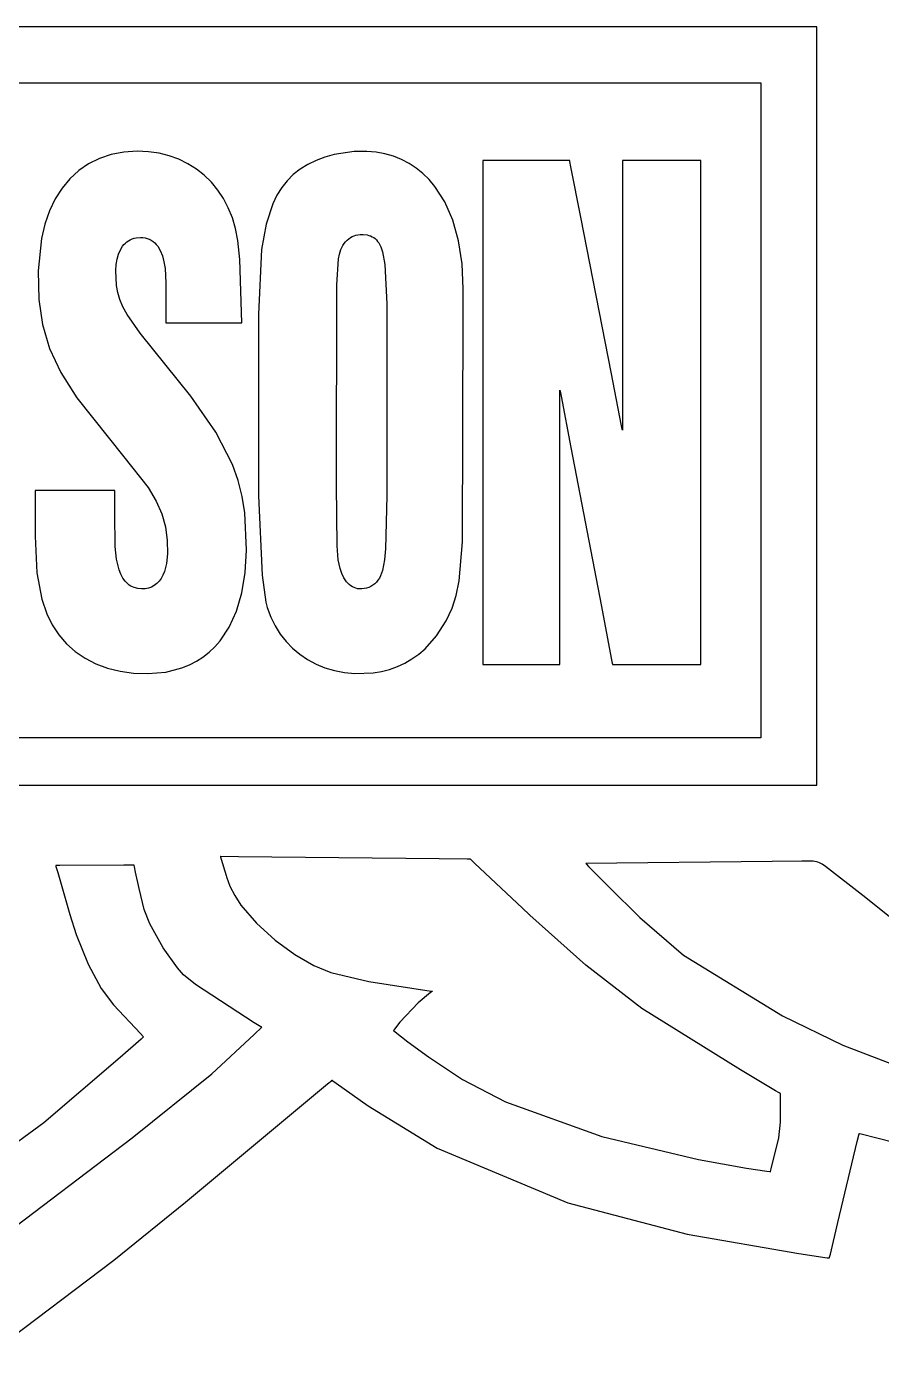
# Model space of a CAD drawing. Extents: x -12.8 to 12.7, y -1.7 to 5.4.
# Drawn here: x 2.197 to 4.523, y -0.709 to 2.928 of the extents above; entities that cross this region are included whole.
import ezdxf

# ---------------------------------------------------------------- set-up
doc = ezdxf.new("R2010")
doc.units = 0

msp = doc.modelspace()

# ---------------------------------------------------------------- linework, layer by layer
at = {"layer": 'Layer 1', "color": 7, "linetype": 'CONTINUOUS'}
for p, q in [((3.066698, 2.927567), (-4.171403, 2.927567)), ((4.200217, 2.927567), (3.066698, 2.927567)), ((4.314578, 2.927567), (4.200217, 2.927567)), ((4.341425, 2.927567), (4.314578, 2.927567)), ((4.346869, 2.927567), (4.341425, 2.927567)), ((4.34738, 2.927567), (4.346869, 2.927567)), ((4.347507, 2.927567), (4.34738, 2.927567)), ((4.347538, 2.927567), (4.347507, 2.927567)), ((4.347545, 2.927567), (4.347538, 2.927567)), ((4.347547, 2.927567), (4.347545, 2.927567)), ((4.347547, 2.927566), (4.347547, 2.927567)), ((4.347547, 2.927567), (4.347547, 2.927567)), ((4.347547, 2.927567), (4.347547, 2.927567)), ((4.347547, 2.927567), (4.347547, 2.927567)), ((4.347547, 2.92755), (4.347547, 2.927566)), ((4.347547, 2.924582), (4.347547, 2.92755)), ((4.347547, 2.865191), (4.347547, 2.924582)), ((4.347547, 1.16451), (4.347547, 2.865191)), ((-3.05286, 2.775193), (3.938948, 2.775193)), ((3.938948, 2.775193), (4.183114, 2.775193)), ((4.183114, 2.775193), (4.195317, 2.775193)), ((4.195317, 2.775193), (4.195383, 2.775193)), ((4.195383, 2.775193), (4.195386, 2.775193)), ((4.195386, 2.775193), (4.195386, 2.775193)), ((4.195386, 2.775193), (4.195386, 2.775193)), ((4.195386, 2.775193), (4.195386, 2.775193)), ((4.195386, 2.775193), (4.195386, 2.775192)), ((4.195386, 2.775192), (4.195386, 2.775191)), ((4.195386, 2.775191), (4.195386, 2.775185)), ((4.195386, 2.775185), (4.195386, 2.775159)), ((4.195386, 2.775159), (4.195386, 2.775055)), ((4.195386, 2.775055), (4.195386, 2.77395)), ((4.195386, 2.77395), (4.195386, 2.768502)), ((4.195386, 2.768502), (4.195386, 2.745292)), ((4.195386, 2.745292), (4.195386, 2.515243)), ((2.46111, 2.586314), (2.426792, 2.579798)), ((2.497785, 2.588659), (2.46111, 2.586314)), ((2.528289, 2.587367), (2.497785, 2.588659)), ((2.557221, 2.583242), (2.528289, 2.587367)), ((2.584851, 2.57638), (2.557221, 2.583242)), ((3.088232, 2.588042), (3.034177, 2.58023)), ((3.122832, 2.588352), (3.088232, 2.588042)), ((3.148132, 2.586074), (3.122832, 2.588352)), ((3.172327, 2.581628), (3.148132, 2.586074)), ((2.365552, 2.554678), (2.338792, 2.536286)), ((2.394913, 2.569217), (2.365552, 2.554678)), ((2.426792, 2.579798), (2.394913, 2.569217)), ((2.61107, 2.566879), (2.584851, 2.57638)), ((2.635768, 2.554833), (2.61107, 2.566879)), ((2.658834, 2.540339), (2.635768, 2.554833)), ((2.962243, 2.552872), (2.941436, 2.539901)), ((2.984757, 2.56397), (2.962243, 2.552872)), ((3.008796, 2.573116), (2.984757, 2.56397)), ((3.034177, 2.58023), (3.008796, 2.573116)), ((3.195389, 2.575055), (3.172327, 2.581628)), ((3.217285, 2.566397), (3.195389, 2.575055)), ((3.237988, 2.555694), (3.217285, 2.566397)), ((3.257465, 2.542989), (3.237988, 2.555694)), ((3.438915, 2.563992), (3.438913, 2.563992)), ((3.438913, 2.563992), (3.438913, 2.563992)), ((3.438913, 2.563992), (3.438913, 2.563992)), ((3.438913, 2.563992), (3.438913, 2.563992)), ((3.438913, 2.563992), (3.438913, 2.56399)), ((3.438913, 2.56399), (3.438913, 2.563983)), ((3.438913, 2.563983), (3.438913, 2.563953)), ((3.438913, 2.563953), (3.438913, 2.563829)), ((3.438913, 2.563829), (3.438913, 2.563334)), ((3.438913, 2.563334), (3.438913, 2.55811)), ((3.438913, 2.55811), (3.438913, 2.532996)), ((3.439061, 2.563992), (3.438915, 2.563992)), ((3.440023, 2.563992), (3.439061, 2.563992)), ((3.444461, 2.563992), (3.440023, 2.563992)), ((3.488783, 2.563992), (3.444461, 2.563992)), ((3.625807, 2.563992), (3.488783, 2.563992)), ((3.669808, 2.563992), (3.625807, 2.563992)), ((3.674133, 2.563992), (3.669808, 2.563992)), ((3.675032, 2.563992), (3.674133, 2.563992)), ((3.675118, 2.563992), (3.675032, 2.563992)), ((3.675139, 2.563992), (3.675118, 2.563992)), ((3.675144, 2.563992), (3.675139, 2.563992)), ((3.675145, 2.563992), (3.675144, 2.563992)), ((3.675146, 2.563992), (3.675145, 2.563992)), ((3.675147, 2.563986), (3.675146, 2.563992)), ((3.675146, 2.563992), (3.675146, 2.563992)), ((3.675146, 2.563992), (3.675146, 2.563992)), ((3.675146, 2.563992), (3.675146, 2.563992)), ((3.675235, 2.563534), (3.675147, 2.563986)), ((3.675819, 2.560545), (3.675235, 2.563534)), ((3.678516, 2.54675), (3.675819, 2.560545)), ((3.705442, 2.409004), (3.678516, 2.54675)), ((3.818659, 2.563992), (3.818657, 2.563992)), ((3.818657, 2.563992), (3.818657, 2.563992)), ((3.818657, 2.563992), (3.818657, 2.563992)), ((3.818657, 2.563992), (3.818657, 2.563992)), ((3.818657, 2.563992), (3.818657, 2.563991)), ((3.818657, 2.563991), (3.818657, 2.563987)), ((3.818657, 2.563987), (3.818657, 2.563971)), ((3.818657, 2.563971), (3.818657, 2.563905)), ((3.818657, 2.563905), (3.818657, 2.56364)), ((3.818657, 2.56364), (3.818657, 2.560844)), ((3.818657, 2.560844), (3.818657, 2.547402)), ((3.818657, 2.547402), (3.818657, 2.410654)), ((3.818791, 2.563992), (3.818659, 2.563992)), ((3.819661, 2.563992), (3.818791, 2.563992)), ((3.823679, 2.563992), (3.819661, 2.563992)), ((3.863791, 2.563992), (3.823679, 2.563992)), ((3.987803, 2.563992), (3.863791, 2.563992)), ((4.027625, 2.563992), (3.987803, 2.563992)), ((4.03154, 2.563992), (4.027625, 2.563992)), ((4.032354, 2.563992), (4.03154, 2.563992)), ((4.032431, 2.563992), (4.032354, 2.563992)), ((4.032451, 2.563992), (4.032431, 2.563992)), ((4.032455, 2.563992), (4.032451, 2.563992)), ((4.032456, 2.563992), (4.032455, 2.563992)), ((4.032457, 2.563992), (4.032456, 2.563992)), ((4.032457, 2.563992), (4.032457, 2.563992)), ((4.032457, 2.563992), (4.032457, 2.563992)), ((4.032457, 1.47879), (4.032457, 2.563992)), ((2.314711, 2.514148), (2.293392, 2.488368)), ((2.338792, 2.536286), (2.314711, 2.514148)), ((2.680159, 2.523492), (2.658834, 2.540339)), ((2.699632, 2.504389), (2.680159, 2.523492)), ((2.922521, 2.525136), (2.905679, 2.508657)), ((2.941436, 2.539901), (2.922521, 2.525136)), ((3.275688, 2.528322), (3.257465, 2.542989)), ((3.292626, 2.511734), (3.275688, 2.528322)), ((3.308249, 2.493269), (3.292626, 2.511734)), ((3.438913, 2.532996), (3.438913, 2.277505)), ((4.195386, 2.515243), (4.195386, 1.04626)), ((2.293392, 2.488368), (2.274915, 2.459054)), ((2.717144, 2.483125), (2.699632, 2.504389)), ((2.732585, 2.459795), (2.717144, 2.483125)), ((2.891093, 2.490543), (2.878115, 2.46935)), ((2.905679, 2.508657), (2.891093, 2.490543)), ((3.33543, 2.450867), (3.308249, 2.493269)), ((2.274915, 2.459054), (2.25936, 2.426311)), ((2.745843, 2.434497), (2.732585, 2.459795)), ((2.86676, 2.445753), (2.848728, 2.390242)), ((2.878115, 2.46935), (2.86676, 2.445753)), ((3.356989, 2.401447), (3.33543, 2.450867)), ((2.25936, 2.426311), (2.246809, 2.390245)), ((2.75681, 2.407325), (2.745843, 2.434497)), ((2.765376, 2.378375), (2.75681, 2.407325)), ((3.372687, 2.34534), (3.356989, 2.401447)), ((3.788684, 1.983153), (3.705442, 2.409004)), ((3.818657, 2.410654), (3.818657, 1.984803)), ((2.246809, 2.390245), (2.237342, 2.350961)), ((2.771617, 2.345942), (2.765376, 2.378375)), ((2.848728, 2.390242), (2.83655, 2.321612)), ((2.237342, 2.350961), (2.227982, 2.263167)), ((2.451978, 2.320318), (2.458161, 2.330408)), ((2.458161, 2.330408), (2.461714, 2.334819)), ((2.461714, 2.334819), (2.465571, 2.338798)), ((2.465571, 2.338798), (2.469729, 2.342338)), ((2.469729, 2.342338), (2.474184, 2.345431)), ((2.474184, 2.345431), (2.478934, 2.348072)), ((2.478934, 2.348072), (2.483976, 2.350251)), ((2.483976, 2.350251), (2.489306, 2.351964)), ((2.489306, 2.351964), (2.494921, 2.353201)), ((2.494921, 2.353201), (2.506995, 2.354224)), ((2.506995, 2.354224), (2.513395, 2.353943)), ((2.513395, 2.353943), (2.519504, 2.353053)), ((2.519504, 2.353053), (2.525313, 2.351559)), ((2.525313, 2.351559), (2.530818, 2.349464)), ((2.530818, 2.349464), (2.536017, 2.346773)), ((2.536017, 2.346773), (2.540909, 2.34349)), ((2.540909, 2.34349), (2.545491, 2.339619)), ((2.545491, 2.339619), (2.549762, 2.335165)), ((2.549762, 2.335165), (2.553719, 2.330132)), ((2.553719, 2.330132), (2.560683, 2.318345)), ((2.777159, 2.29428), (2.771617, 2.345942)), ((3.052437, 2.321445), (3.057986, 2.332673)), ((3.057986, 2.332673), (3.061351, 2.337723)), ((3.061351, 2.337723), (3.065072, 2.342367)), ((3.065072, 2.342367), (3.069122, 2.346585)), ((3.069122, 2.346585), (3.073473, 2.350355)), ((3.073473, 2.350355), (3.078096, 2.353655)), ((3.078096, 2.353655), (3.082964, 2.356464)), ((3.082964, 2.356464), (3.088048, 2.358761)), ((3.088048, 2.358761), (3.093321, 2.360524)), ((3.093321, 2.360524), (3.098755, 2.361732)), ((3.098755, 2.361732), (3.104321, 2.362363)), ((3.104321, 2.362363), (3.112661, 2.362333)), ((3.112661, 2.362333), (3.123461, 2.361087)), ((3.123461, 2.361087), (3.128408, 2.359913)), ((3.128408, 2.359913), (3.133065, 2.358341)), ((3.133065, 2.358341), (3.137437, 2.356346)), ((3.137437, 2.356346), (3.141534, 2.353904)), ((3.141534, 2.353904), (3.145364, 2.35099)), ((3.145364, 2.35099), (3.148933, 2.347581)), ((3.148933, 2.347581), (3.15225, 2.343652)), ((3.15225, 2.343652), (3.155322, 2.33918)), ((3.155322, 2.33918), (3.160765, 2.328509)), ((3.160765, 2.328509), (3.165323, 2.315373)), ((3.382283, 2.282878), (3.372687, 2.34534)), ((2.441043, 2.280414), (2.443395, 2.295264)), ((2.443395, 2.295264), (2.447048, 2.308584)), ((2.447048, 2.308584), (2.451978, 2.320318)), ((2.560683, 2.318345), (2.566369, 2.304294)), ((2.566369, 2.304294), (2.570759, 2.288011)), ((2.782339, 2.121843), (2.777159, 2.29428)), ((2.83655, 2.321612), (2.827886, 2.145881)), ((3.04126, 2.225319), (3.046036, 2.295652)), ((3.046036, 2.295652), (3.048636, 2.30863)), ((3.048636, 2.30863), (3.052437, 2.321445)), ((3.165323, 2.315373), (3.172037, 2.280938)), ((2.227982, 2.263167), (2.229907, 2.185534)), ((2.440019, 2.264091), (2.441043, 2.280414)), ((2.441816, 2.223205), (2.440019, 2.264091)), ((2.570759, 2.288011), (2.573837, 2.26953)), ((2.573837, 2.26953), (2.57602, 2.230716)), ((3.172037, 2.280938), (3.177599, 2.17401)), ((3.385535, 2.214392), (3.382283, 2.282878)), ((3.438913, 2.277505), (3.438913, 1.481873)), ((2.445152, 2.204127), (2.441816, 2.223205)), ((2.57602, 2.230716), (2.57602, 2.23023)), ((2.57602, 2.23023), (2.57602, 2.224944)), ((2.57602, 2.224944), (2.576031, 2.123857)), ((3.040181, 1.68042), (3.04126, 2.225319)), ((2.229907, 2.185534), (2.239929, 2.117609)), ((2.450757, 2.185275), (2.445152, 2.204127)), ((2.459119, 2.165752), (2.450757, 2.185275)), ((3.385535, 2.214386), (3.385535, 2.214392)), ((3.385535, 2.214385), (3.385535, 2.214386)), ((3.385535, 2.214386), (3.385535, 2.214386)), ((3.385535, 2.214383), (3.385535, 2.214385)), ((3.385535, 2.214279), (3.385535, 2.214383)), ((3.385535, 2.213647), (3.385535, 2.214279)), ((3.385535, 2.193564), (3.385535, 2.213647)), ((3.385535, 2.148579), (3.385535, 2.193564)), ((2.470724, 2.144661), (2.459119, 2.165752)), ((2.827886, 2.145881), (2.827886, 2.143413)), ((3.177599, 2.17401), (3.177736, 1.650902)), ((3.383621, 1.52629), (3.385535, 2.148579)), ((2.239929, 2.117609), (2.259453, 2.052406)), ((2.505613, 2.094182), (2.470724, 2.144661)), ((2.576031, 2.123857), (2.576031, 2.121899)), ((2.576031, 2.121899), (2.576031, 2.12185)), ((2.576031, 2.12185), (2.576031, 2.121843)), ((2.576031, 2.121843), (2.576031, 2.121843)), ((2.576031, 2.121843), (2.576031, 2.121843)), ((2.576031, 2.121843), (2.576032, 2.121843)), ((2.576032, 2.121843), (2.576032, 2.121843)), ((2.576032, 2.121843), (2.576032, 2.121843)), ((2.576032, 2.121843), (2.576033, 2.121843)), ((2.576033, 2.121843), (2.576037, 2.121843)), ((2.576037, 2.121843), (2.576054, 2.121843)), ((2.576054, 2.121843), (2.576234, 2.121843)), ((2.576234, 2.121843), (2.577119, 2.121843)), ((2.577119, 2.121843), (2.580862, 2.121843)), ((2.580862, 2.121843), (2.616934, 2.121843)), ((2.616934, 2.121843), (2.782339, 2.121843)), ((2.827886, 2.143413), (2.827886, 2.116857)), ((2.827886, 2.116857), (2.827886, 1.650902)), ((2.643916, 1.921995), (2.505613, 2.094182)), ((2.259453, 2.052406), (2.290035, 1.986737)), ((2.290035, 1.986737), (2.333228, 1.917415)), ((3.815415, 1.846405), (3.788684, 1.983153)), ((3.818657, 1.984803), (3.818657, 1.847057)), ((3.648228, 1.938805), (3.648228, 1.938811)), ((3.648228, 1.938811), (3.648228, 1.938811)), ((3.648228, 1.938811), (3.648228, 1.938811)), ((3.648228, 1.938811), (3.648228, 1.938811)), ((3.648228, 1.938811), (3.648229, 1.93881)), ((3.648228, 1.938345), (3.648228, 1.938805)), ((3.648228, 1.935306), (3.648228, 1.938345)), ((3.648228, 1.921279), (3.648228, 1.935306)), ((3.648229, 1.93881), (3.648229, 1.938806)), ((3.648229, 1.938806), (3.648232, 1.93879)), ((3.648232, 1.93879), (3.648245, 1.938723)), ((3.648245, 1.938723), (3.648297, 1.938453)), ((3.648297, 1.938453), (3.648844, 1.93561)), ((3.648844, 1.93561), (3.651471, 1.921942)), ((2.333228, 1.917415), (2.461605, 1.757396)), ((2.712164, 1.824042), (2.643916, 1.921995)), ((3.648228, 1.78122), (3.648228, 1.921279)), ((3.651471, 1.921942), (3.678203, 1.782897)), ((2.757612, 1.736066), (2.712164, 1.824042)), ((3.818042, 1.832963), (3.815415, 1.846405)), ((3.818589, 1.830167), (3.818042, 1.832963)), ((3.81864, 1.829902), (3.818589, 1.830167)), ((3.818653, 1.829836), (3.81864, 1.829902)), ((3.818657, 1.82982), (3.818653, 1.829836)), ((3.818657, 1.847057), (3.818657, 1.833262)), ((3.818657, 1.833262), (3.818657, 1.830274)), ((3.818657, 1.830274), (3.818657, 1.829821)), ((3.818657, 1.829821), (3.818657, 1.829815)), ((3.818657, 1.829816), (3.818657, 1.82982)), ((3.818657, 1.829815), (3.818657, 1.829816)), ((3.818657, 1.829815), (3.818657, 1.829815)), ((3.818657, 1.829815), (3.818657, 1.829815)), ((3.818657, 1.829815), (3.818657, 1.829815)), ((3.678203, 1.782897), (3.76145, 1.349894)), ((2.461605, 1.757396), (2.527913, 1.673509)), ((3.648228, 1.348217), (3.648228, 1.78122)), ((2.772942, 1.693235), (2.757612, 1.736066)), ((2.527913, 1.673509), (2.549766, 1.637084)), ((2.783959, 1.649798), (2.772942, 1.693235)), ((3.042016, 1.514879), (3.040181, 1.68042)), ((2.22021, 1.665299), (2.220209, 1.665299)), ((2.220209, 1.665299), (2.220209, 1.665299)), ((2.220209, 1.665299), (2.220209, 1.665299)), ((2.220209, 1.665299), (2.220209, 1.665299)), ((2.220209, 1.665299), (2.220209, 1.665299)), ((2.220209, 1.665299), (2.220209, 1.665299)), ((2.220209, 1.665299), (2.220209, 1.665299)), ((2.220209, 1.665299), (2.220209, 1.665296)), ((2.220209, 1.665296), (2.220209, 1.665288)), ((2.220209, 1.665288), (2.220209, 1.665198)), ((2.220209, 1.665198), (2.220209, 1.664758)), ((2.220209, 1.664758), (2.220209, 1.662893)), ((2.220209, 1.662893), (2.220209, 1.644916)), ((2.220209, 1.644916), (2.220284, 1.541563)), ((2.220214, 1.665299), (2.22021, 1.665299)), ((2.220261, 1.665299), (2.220214, 1.665299)), ((2.220914, 1.665299), (2.220261, 1.665299)), ((2.230334, 1.665299), (2.220914, 1.665299)), ((2.274059, 1.665299), (2.230334, 1.665299)), ((2.394004, 1.665299), (2.274059, 1.665299)), ((2.431907, 1.665299), (2.394004, 1.665299)), ((2.435841, 1.665299), (2.431907, 1.665299)), ((2.436771, 1.665299), (2.435841, 1.665299)), ((2.436961, 1.665299), (2.436771, 1.665299)), ((2.436978, 1.665299), (2.436961, 1.665299)), ((2.436983, 1.665299), (2.436978, 1.665299)), ((2.436984, 1.665299), (2.436983, 1.665299)), ((2.436984, 1.665296), (2.436984, 1.665299)), ((2.436984, 1.665299), (2.436984, 1.665299)), ((2.436984, 1.665299), (2.436984, 1.665299)), ((2.436984, 1.665299), (2.436984, 1.665299)), ((2.436984, 1.665299), (2.436984, 1.665299)), ((2.436984, 1.665128), (2.436984, 1.665296)), ((2.436984, 1.664058), (2.436984, 1.665128)), ((2.436984, 1.651395), (2.436984, 1.664058)), ((2.436984, 1.60184), (2.436984, 1.651395)), ((2.549766, 1.637084), (2.565143, 1.602134)), ((2.791125, 1.60472), (2.783959, 1.649798)), ((2.827886, 1.650902), (2.837961, 1.434949)), ((3.177736, 1.650902), (3.173926, 1.506677)), ((2.437672, 1.513489), (2.436984, 1.60184)), ((2.565143, 1.602134), (2.574836, 1.567003)), ((2.795703, 1.503496), (2.791125, 1.60472)), ((2.574836, 1.567003), (2.579637, 1.530037)), ((2.220284, 1.541563), (2.224724, 1.441995)), ((2.579637, 1.530037), (2.580346, 1.493758)), ((2.441375, 1.478604), (2.437672, 1.513489)), ((2.580346, 1.493758), (2.577661, 1.467427)), ((2.791919, 1.442461), (2.795703, 1.503496)), ((3.044654, 1.477067), (3.042016, 1.514879)), ((3.173926, 1.506677), (3.171156, 1.476885)), ((3.374363, 1.419555), (3.383621, 1.52629)), ((2.448339, 1.449971), (2.441375, 1.478604)), ((2.577661, 1.467427), (2.571808, 1.444949)), ((3.050034, 1.453542), (3.044654, 1.477067)), ((3.171156, 1.476885), (3.165692, 1.447744)), ((3.438913, 1.481873), (3.438913, 1.224517)), ((4.032457, 1.223299), (4.032457, 1.47879)), ((2.224724, 1.441995), (2.238287, 1.370049)), ((2.453062, 1.438), (2.448339, 1.449971)), ((2.458621, 1.427592), (2.453062, 1.438)), ((2.465025, 1.418747), (2.458621, 1.427592)), ((2.47228, 1.411466), (2.465025, 1.418747)), ((2.55741, 1.418985), (2.551186, 1.412519)), ((2.562934, 1.426566), (2.55741, 1.418985)), ((2.56774, 1.43523), (2.562934, 1.426566)), ((2.571808, 1.444949), (2.56774, 1.43523)), ((2.782678, 1.387102), (2.791919, 1.442461)), ((2.837961, 1.434949), (2.848089, 1.36218)), ((3.054694, 1.439808), (3.050034, 1.453542)), ((3.060482, 1.427694), (3.054694, 1.439808)), ((3.067244, 1.417596), (3.060482, 1.427694)), ((3.15319, 1.421899), (3.148957, 1.416762)), ((3.156999, 1.427588), (3.15319, 1.421899)), ((3.160364, 1.433806), (3.156999, 1.427588)), ((3.165692, 1.447744), (3.160364, 1.433806)), ((3.366086, 1.379904), (3.374363, 1.419555)), ((2.476229, 1.408411), (2.47228, 1.411466)), ((2.480394, 1.405747), (2.476229, 1.408411)), ((2.484775, 1.403475), (2.480394, 1.405747)), ((2.489373, 1.401592), (2.484775, 1.403475)), ((2.499227, 1.399001), (2.489373, 1.401592)), ((2.50996, 1.397972), (2.499227, 1.399001)), ((2.519655, 1.398408), (2.50996, 1.397972)), ((2.528496, 1.400112), (2.519655, 1.398408)), ((2.536711, 1.403053), (2.528496, 1.400112)), ((2.54428, 1.407199), (2.536711, 1.403053)), ((2.551186, 1.412519), (2.54428, 1.407199)), ((2.768104, 1.337578), (2.782678, 1.387102)), ((3.070974, 1.413313), (3.067244, 1.417596)), ((3.074929, 1.409546), (3.070974, 1.413313)), ((3.079102, 1.406301), (3.074929, 1.409546)), ((3.083487, 1.403581), (3.079102, 1.406301)), ((3.088077, 1.40139), (3.083487, 1.403581)), ((3.092866, 1.399733), (3.088077, 1.40139)), ((3.097849, 1.398614), (3.092866, 1.399733)), ((3.103018, 1.398037), (3.097849, 1.398614)), ((3.109025, 1.398025), (3.103018, 1.398037)), ((3.115702, 1.398706), (3.109025, 1.398025)), ((3.122086, 1.400088), (3.115702, 1.398706)), ((3.128158, 1.402149), (3.122086, 1.400088)), ((3.1339, 1.404869), (3.128158, 1.402149)), ((3.139293, 1.408225), (3.1339, 1.404869)), ((3.144318, 1.412196), (3.139293, 1.408225)), ((3.148957, 1.416762), (3.144318, 1.412196)), ((2.238287, 1.370049), (2.251805, 1.330381)), ((2.848089, 1.36218), (2.851969, 1.347344)), ((2.851969, 1.347344), (2.861612, 1.321533)), ((3.35492, 1.345506), (3.366086, 1.379904)), ((3.648228, 1.209172), (3.648228, 1.348217)), ((3.76145, 1.349894), (3.788377, 1.209835)), ((2.251805, 1.330381), (2.266506, 1.300367)), ((2.748322, 1.294049), (2.768104, 1.337578)), ((2.861612, 1.321533), (2.873436, 1.297463)), ((3.312825, 1.26987), (3.339079, 1.310866)), ((3.339079, 1.310866), (3.35492, 1.345506)), ((2.266506, 1.300367), (2.28441, 1.273164)), ((2.28441, 1.273164), (2.305375, 1.248863)), ((2.723456, 1.256673), (2.748322, 1.294049)), ((2.873436, 1.297463), (2.887342, 1.275205)), ((2.887342, 1.275205), (2.903232, 1.25483)), ((2.305375, 1.248863), (2.329261, 1.227554)), ((2.693629, 1.225609), (2.709155, 1.240342)), ((2.709155, 1.240342), (2.723456, 1.256673)), ((2.903232, 1.25483), (2.921008, 1.236408)), ((3.281534, 1.235294), (3.312825, 1.26987)), ((2.329261, 1.227554), (2.355928, 1.209329)), ((2.355928, 1.209329), (2.385235, 1.194279)), ((2.639857, 1.191197), (2.658965, 1.201016)), ((2.658965, 1.201016), (2.676894, 1.212494)), ((2.676894, 1.212494), (2.693629, 1.225609)), ((2.921008, 1.236408), (2.940571, 1.22001)), ((2.940571, 1.22001), (2.961824, 1.205707)), ((2.961824, 1.205707), (2.984669, 1.193569)), ((3.226349, 1.196189), (3.245752, 1.207468)), ((3.245752, 1.207468), (3.26417, 1.220517)), ((3.26417, 1.220517), (3.281534, 1.235294)), ((3.438913, 1.224517), (3.438913, 1.198743)), ((3.648228, 1.195504), (3.648228, 1.209172)), ((3.788377, 1.209835), (3.791074, 1.195808)), ((4.032457, 1.198185), (4.032457, 1.223299)), ((2.385235, 1.194279), (2.417043, 1.182494)), ((2.417043, 1.182494), (2.451211, 1.174065)), ((2.451211, 1.174065), (2.487598, 1.169083)), ((2.487598, 1.169083), (2.52719, 1.167656)), ((2.52719, 1.167656), (2.575621, 1.171881)), ((2.575621, 1.171881), (2.619587, 1.183054)), ((2.619587, 1.183054), (2.639857, 1.191197)), ((2.984669, 1.193569), (3.009006, 1.183666)), ((3.009006, 1.183666), (3.034737, 1.17607)), ((3.034737, 1.17607), (3.061765, 1.170852)), ((3.061765, 1.170852), (3.089991, 1.16808)), ((3.089991, 1.16808), (3.140251, 1.169596)), ((3.140251, 1.169596), (3.162911, 1.173384)), ((3.162911, 1.173384), (3.18486, 1.179106)), ((3.18486, 1.179106), (3.206029, 1.186721)), ((3.206029, 1.186721), (3.226349, 1.196189)), ((3.438913, 1.198743), (3.438913, 1.19316)), ((3.438913, 1.19316), (3.438913, 1.192315)), ((3.438913, 1.192315), (3.438913, 1.192303)), ((3.438913, 1.192303), (3.438913, 1.192303)), ((3.438913, 1.192303), (3.438913, 1.192303)), ((3.438913, 1.192303), (3.438913, 1.192303)), ((3.438913, 1.192303), (3.438914, 1.192303)), ((3.438914, 1.192303), (3.438915, 1.192303)), ((3.438915, 1.192303), (3.438919, 1.192303)), ((3.438919, 1.192303), (3.438938, 1.192303)), ((3.438938, 1.192303), (3.439014, 1.192303)), ((3.439014, 1.192303), (3.439811, 1.192303)), ((3.439811, 1.192303), (3.443643, 1.192303)), ((3.443643, 1.192303), (3.48263, 1.192303)), ((3.48263, 1.192303), (3.604041, 1.192303)), ((3.604041, 1.192303), (3.643313, 1.192303)), ((3.643313, 1.192303), (3.647246, 1.192303)), ((3.647246, 1.192303), (3.648098, 1.192303)), ((3.648098, 1.192303), (3.648227, 1.192303)), ((3.648227, 1.192303), (3.648228, 1.192303)), ((3.648228, 1.192661), (3.648228, 1.195504)), ((3.648228, 1.192392), (3.648228, 1.192661)), ((3.648228, 1.192325), (3.648228, 1.192392)), ((3.648228, 1.192308), (3.648228, 1.192325)), ((3.648228, 1.192304), (3.648228, 1.192308)), ((3.648228, 1.192303), (3.648228, 1.192304)), ((3.648228, 1.192303), (3.648228, 1.192303)), ((3.648228, 1.192303), (3.648228, 1.192303)), ((3.648228, 1.192303), (3.648228, 1.192303)), ((3.791074, 1.195808), (3.791658, 1.192769)), ((3.791658, 1.192769), (3.791747, 1.19231)), ((3.791747, 1.19231), (3.791748, 1.192303)), ((3.791748, 1.192303), (3.791748, 1.192303)), ((3.791748, 1.192303), (3.791748, 1.192303)), ((3.791748, 1.192303), (3.791748, 1.192303)), ((3.791748, 1.192303), (3.791748, 1.192303)), ((3.791748, 1.192303), (3.79175, 1.192303)), ((3.79175, 1.192303), (3.791755, 1.192303)), ((3.791755, 1.192303), (3.791777, 1.192303)), ((3.791777, 1.192303), (3.791864, 1.192303)), ((3.791864, 1.192303), (3.79278, 1.192303)), ((3.79278, 1.192303), (3.797187, 1.192303)), ((3.797187, 1.192303), (3.842022, 1.192303)), ((3.842022, 1.192303), (3.981642, 1.192303)), ((3.981642, 1.192303), (4.026804, 1.192303)), ((4.026804, 1.192303), (4.031327, 1.192303)), ((4.031327, 1.192303), (4.032306, 1.192303)), ((4.032306, 1.192303), (4.032455, 1.192303)), ((4.032455, 1.192303), (4.032457, 1.192303)), ((4.032457, 1.192961), (4.032457, 1.198185)), ((4.032457, 1.192466), (4.032457, 1.192961)), ((4.032457, 1.192343), (4.032457, 1.192466)), ((4.032457, 1.192312), (4.032457, 1.192343)), ((4.032457, 1.192305), (4.032457, 1.192312)), ((4.032457, 1.192304), (4.032457, 1.192305)), ((4.032457, 1.192303), (4.032457, 1.192304)), ((4.032457, 1.192303), (4.032457, 1.192303)), ((4.032457, 1.192303), (4.032457, 1.192303)), ((4.347547, 0.898176), (4.347547, 1.16451)), ((4.195386, 1.04626), (4.195386, 0.998794)), ((2.957976, 0.992382), (-4.290126, 0.992382)), ((4.053013, 0.992382), (2.957976, 0.992382)), ((4.163511, 0.992382), (4.053013, 0.992382)), ((4.18946, 0.992382), (4.163511, 0.992382)), ((4.194727, 0.992382), (4.18946, 0.992382)), ((4.195222, 0.992382), (4.194727, 0.992382)), ((4.195346, 0.992382), (4.195222, 0.992382)), ((4.195376, 0.992382), (4.195346, 0.992382)), ((4.195384, 0.992382), (4.195376, 0.992382)), ((4.195385, 0.992382), (4.195384, 0.992382)), ((4.195386, 0.992382), (4.195385, 0.992382)), ((4.195386, 0.998794), (4.195386, 0.992383)), ((4.195386, 0.992383), (4.195386, 0.992382)), ((4.195386, 0.992382), (4.195386, 0.992382)), ((4.195386, 0.992382), (4.195386, 0.992382)), ((4.195386, 0.992382), (4.195386, 0.992382)), ((4.195386, 0.992382), (4.195386, 0.992382)), ((4.195386, 0.992382), (4.195386, 0.992382)), ((4.347547, 0.871306), (4.347547, 0.898176)), ((-3.156025, 0.863559), (4.082076, 0.863559)), ((4.082076, 0.863559), (4.334843, 0.863559)), ((4.334843, 0.863559), (4.347476, 0.863559)), ((4.347476, 0.863559), (4.347544, 0.863559)), ((4.347544, 0.863559), (4.347547, 0.863559)), ((4.347547, 0.864997), (4.347547, 0.871306)), ((4.347547, 0.863718), (4.347547, 0.864997)), ((4.347547, 0.863598), (4.347547, 0.863718)), ((4.347547, 0.863569), (4.347547, 0.863598)), ((4.347547, 0.863561), (4.347547, 0.863569)), ((4.347547, 0.86356), (4.347547, 0.863561)), ((4.347547, 0.863559), (4.347547, 0.86356)), ((4.347547, 0.863559), (4.347547, 0.863559)), ((4.347547, 0.863559), (4.347547, 0.863559)), ((4.347547, 0.863559), (4.347547, 0.863559)), ((2.724099, 0.669898), (2.724098, 0.669898)), ((2.724098, 0.669898), (2.724098, 0.669898)), ((2.724098, 0.669898), (2.724098, 0.669898)), ((2.724098, 0.669898), (2.724098, 0.669898)), ((2.724098, 0.669898), (2.724098, 0.669897)), ((2.724098, 0.669897), (2.724099, 0.669897)), ((2.724104, 0.669898), (2.724099, 0.669898)), ((2.724099, 0.669898), (2.724099, 0.669898)), ((2.724099, 0.669897), (2.7241, 0.669894)), ((2.7241, 0.669894), (2.724109, 0.669864)), ((2.724357, 0.669895), (2.724104, 0.669898)), ((2.724109, 0.669864), (2.724155, 0.669714)), ((2.724155, 0.669714), (2.724353, 0.669076)), ((2.724353, 0.669076), (2.726334, 0.662692)), ((2.773506, 0.669391), (2.724357, 0.669895)), ((2.726334, 0.662692), (2.740159, 0.618145)), ((3.31976, 0.663794), (2.773506, 0.669391)), ((3.395783, 0.663015), (3.31976, 0.663794)), ((3.402914, 0.662942), (3.395783, 0.663015)), ((3.40438, 0.662927), (3.402914, 0.662942)), ((3.404518, 0.662926), (3.40438, 0.662927)), ((3.404552, 0.662925), (3.404518, 0.662926)), ((3.404561, 0.662925), (3.404552, 0.662925)), ((3.404562, 0.662925), (3.404561, 0.662925)), ((3.404563, 0.662925), (3.404562, 0.662925)), ((3.404564, 0.662924), (3.404563, 0.662925)), ((3.404563, 0.662925), (3.404563, 0.662925)), ((3.404563, 0.662925), (3.404563, 0.662925)), ((3.404563, 0.662925), (3.404563, 0.662925)), ((3.404563, 0.662925), (3.404563, 0.662925)), ((3.404625, 0.662867), (3.404564, 0.662924)), ((3.416346, 0.651854), (3.404625, 0.662867)), ((4.226314, 0.656088), (3.719335, 0.650437)), ((4.307346, 0.656991), (4.226314, 0.656088)), ((4.337556, 0.65677), (4.307346, 0.656991)), ((4.34664, 0.655477), (4.337556, 0.65677)), ((4.350697, 0.654378), (4.34664, 0.655477)), ((2.276085, 0.644965), (2.276079, 0.644965)), ((2.276079, 0.644965), (2.276079, 0.644965)), ((2.276079, 0.644965), (2.276079, 0.644965)), ((2.276079, 0.644965), (2.276079, 0.644964)), ((2.276079, 0.644964), (2.276079, 0.644964)), ((2.276079, 0.644964), (2.276079, 0.644962)), ((2.276079, 0.644962), (2.276082, 0.644955)), ((2.276082, 0.644955), (2.27609, 0.644925)), ((2.276122, 0.644965), (2.276085, 0.644965)), ((2.27609, 0.644925), (2.276183, 0.644603)), ((2.276286, 0.644966), (2.276122, 0.644965)), ((2.276183, 0.644603), (2.276632, 0.643036)), ((2.278134, 0.644975), (2.276286, 0.644966)), ((2.276632, 0.643036), (2.281403, 0.626403)), ((2.287014, 0.645021), (2.278134, 0.644975)), ((2.281403, 0.626403), (2.314272, 0.511824)), ((2.461141, 0.645914), (2.287014, 0.645021)), ((2.486409, 0.646044), (2.461141, 0.645914)), ((2.488787, 0.646056), (2.486409, 0.646044)), ((2.489275, 0.646059), (2.488787, 0.646056)), ((2.48932, 0.646059), (2.489275, 0.646059)), ((2.489331, 0.646059), (2.48932, 0.646059)), ((2.489334, 0.646059), (2.489331, 0.646059)), ((2.489335, 0.646059), (2.489334, 0.646059)), ((2.489335, 0.646057), (2.489335, 0.646059)), ((2.489335, 0.646059), (2.489335, 0.646059)), ((2.489335, 0.646059), (2.489335, 0.646059)), ((2.489335, 0.646059), (2.489335, 0.646059)), ((2.489335, 0.646059), (2.489335, 0.646059)), ((2.489444, 0.645553), (2.489335, 0.646057)), ((2.490198, 0.642068), (2.489444, 0.645553)), ((2.493403, 0.62726), (2.490198, 0.642068)), ((2.503031, 0.582777), (2.493403, 0.62726)), ((3.546554, 0.529519), (3.416346, 0.651854)), ((3.719335, 0.650437), (3.719335, 0.650437)), ((3.719335, 0.650437), (3.719335, 0.650437)), ((3.719335, 0.650437), (3.719335, 0.650437)), ((3.719335, 0.650437), (3.719335, 0.650437)), ((3.719335, 0.650437), (3.719337, 0.650435)), ((3.719337, 0.650435), (3.719343, 0.650428)), ((3.719343, 0.650428), (3.719369, 0.650402)), ((3.719369, 0.650402), (3.719641, 0.650121)), ((3.719641, 0.650121), (3.720981, 0.648741)), ((3.720981, 0.648741), (3.726647, 0.64292)), ((3.726647, 0.64292), (3.78117, 0.58766)), ((4.354608, 0.652917), (4.350697, 0.654378)), ((4.362537, 0.648726), (4.354608, 0.652917)), ((4.371502, 0.642543), (4.362537, 0.648726)), ((4.472907, 0.564139), (4.371502, 0.642543)), ((2.516689, 0.525691), (2.503031, 0.582777)), ((2.740159, 0.618145), (2.74134, 0.614338)), ((2.74134, 0.614338), (2.741342, 0.614331)), ((2.741342, 0.614331), (2.741343, 0.614331)), ((2.741343, 0.614331), (2.741343, 0.614331)), ((2.741343, 0.614331), (2.741343, 0.614331)), ((2.741343, 0.614331), (2.75021, 0.588965)), ((2.75021, 0.588965), (2.763383, 0.563367)), ((3.78117, 0.58766), (3.865778, 0.504346)), ((2.763383, 0.563367), (2.780276, 0.537845)), ((4.727806, 0.359346), (4.472907, 0.564139)), ((2.314272, 0.511824), (2.331494, 0.457834)), ((2.532581, 0.486692), (2.516689, 0.525691)), ((2.780276, 0.537845), (2.822874, 0.488252)), ((3.56467, 0.512499), (3.546554, 0.529519)), ((3.566368, 0.510904), (3.56467, 0.512499)), ((3.566717, 0.510576), (3.566368, 0.510904)), ((3.566749, 0.510545), (3.566717, 0.510576)), ((3.566757, 0.510538), (3.566749, 0.510545)), ((3.566759, 0.510536), (3.566757, 0.510538)), ((3.56676, 0.510536), (3.566759, 0.510536)), ((3.56676, 0.510535), (3.56676, 0.510536)), ((3.56676, 0.510535), (3.56676, 0.510535)), ((3.71859, 0.373792), (3.56676, 0.510535)), ((2.568192, 0.421828), (2.532581, 0.486692)), ((2.822874, 0.488252), (2.87331, 0.442637)), ((3.865778, 0.504346), (3.984707, 0.401874)), ((2.331494, 0.457834), (2.364654, 0.377119)), ((2.87331, 0.442637), (2.926892, 0.403454)), ((2.607118, 0.366644), (2.568192, 0.421828)), ((2.926892, 0.403454), (2.978926, 0.373153)), ((3.984707, 0.401874), (4.254235, 0.236616)), ((2.364654, 0.377119), (2.399406, 0.311075)), ((2.624274, 0.348004), (2.607118, 0.366644)), ((2.978926, 0.373153), (3.024718, 0.354188)), ((3.871119, 0.256497), (3.71859, 0.373792)), ((2.656831, 0.321565), (2.624274, 0.348004)), ((3.024718, 0.354188), (3.128279, 0.330239)), ((3.128279, 0.330239), (3.297985, 0.303711)), ((2.399406, 0.311075), (2.433036, 0.26661)), ((2.816649, 0.216971), (2.656831, 0.321565)), ((3.296601, 0.299777), (3.262691, 0.272033)), ((3.300427, 0.302617), (3.296601, 0.299777)), ((3.297985, 0.303711), (3.301341, 0.303288)), ((3.301244, 0.303213), (3.300427, 0.302617)), ((3.301321, 0.303269), (3.301244, 0.303213)), ((3.301341, 0.303283), (3.301321, 0.303269)), ((3.301341, 0.303288), (3.301346, 0.303287)), ((3.301345, 0.303286), (3.301341, 0.303283)), ((3.301346, 0.303287), (3.301345, 0.303286)), ((3.301346, 0.303287), (3.301346, 0.303287)), ((3.301346, 0.303287), (3.301346, 0.303287)), ((3.301346, 0.303287), (3.301346, 0.303287)), ((3.301346, 0.303287), (3.301346, 0.303287)), ((3.301346, 0.303287), (3.301346, 0.303287)), ((3.301346, 0.303287), (3.301346, 0.303287)), ((3.301346, 0.303287), (3.301346, 0.303287)), ((2.433036, 0.26661), (2.506518, 0.188034)), ((3.262691, 0.272033), (3.213079, 0.219339)), ((4.139878, 0.089174), (3.871119, 0.256497)), ((3.213079, 0.219339), (3.198111, 0.200344)), ((4.254235, 0.236616), (4.418204, 0.156563)), ((2.506518, 0.188034), (2.514405, 0.180068)), ((2.700885, 0.078888), (2.816127, 0.185816)), ((2.816127, 0.185816), (2.836728, 0.205126)), ((2.834705, 0.20631), (2.816649, 0.216971)), ((2.836354, 0.20535), (2.834705, 0.20631)), ((2.836691, 0.205154), (2.836354, 0.20535)), ((2.836722, 0.205136), (2.836691, 0.205154)), ((2.83673, 0.205131), (2.836722, 0.205136)), ((2.836728, 0.205126), (2.836731, 0.205129)), ((2.836732, 0.20513), (2.83673, 0.205131)), ((2.836731, 0.205129), (2.836732, 0.20513)), ((2.836732, 0.20513), (2.836732, 0.20513)), ((2.836732, 0.20513), (2.836732, 0.20513)), ((2.836732, 0.20513), (2.836732, 0.20513)), ((2.836732, 0.20513), (2.836732, 0.20513)), ((3.195127, 0.196328), (3.195126, 0.196327)), ((3.195126, 0.196327), (3.195126, 0.196327)), ((3.195126, 0.196327), (3.195126, 0.196327)), ((3.195126, 0.196327), (3.195126, 0.196327)), ((3.195126, 0.196327), (3.195126, 0.196327)), ((3.195126, 0.196327), (3.195126, 0.196327)), ((3.195126, 0.196327), (3.195127, 0.196326)), ((3.19527, 0.196525), (3.195127, 0.196328)), ((3.195127, 0.196326), (3.195131, 0.196323)), ((3.195131, 0.196323), (3.195148, 0.19631)), ((3.195148, 0.19631), (3.195321, 0.196175)), ((3.198111, 0.200344), (3.19527, 0.196525)), ((3.195321, 0.196175), (3.196174, 0.195511)), ((3.196174, 0.195511), (3.199787, 0.192704)), ((3.199787, 0.192704), (3.234866, 0.165867)), ((2.508639, 0.17315), (2.451555, 0.122938)), ((2.514102, 0.17798), (2.508639, 0.17315)), ((2.51523, 0.178978), (2.514102, 0.17798)), ((2.514405, 0.180068), (2.51516, 0.179312)), ((2.51516, 0.179312), (2.515333, 0.179139)), ((2.515336, 0.179072), (2.51523, 0.178978)), ((2.515333, 0.179139), (2.515367, 0.179106)), ((2.515362, 0.179095), (2.515336, 0.179072)), ((2.515368, 0.179101), (2.515362, 0.179095)), ((2.515367, 0.179106), (2.515369, 0.179103)), ((2.51537, 0.179102), (2.515368, 0.179101)), ((2.515369, 0.179103), (2.51537, 0.179102)), ((2.51537, 0.179102), (2.51537, 0.179102)), ((2.51537, 0.179102), (2.51537, 0.179102)), ((2.51537, 0.179102), (2.51537, 0.179102)), ((2.51537, 0.179102), (2.51537, 0.179102)), ((3.234866, 0.165867), (3.290364, 0.12478)), ((4.418204, 0.156563), (4.581698, 0.093888)), ((2.451555, 0.122938), (2.243385, -0.054862)), ((3.290364, 0.12478), (3.382979, 0.063024)), ((2.484074, -0.095751), (2.700885, 0.078888)), ((4.235437, 0.032709), (4.139878, 0.089174)), ((2.629421, -0.27044), (3.016042, 0.051423)), ((3.016042, 0.051423), (3.027186, 0.060815)), ((3.027186, 0.060815), (3.027912, 0.061427)), ((3.027912, 0.061427), (3.027958, 0.061466)), ((3.027958, 0.061466), (3.02796, 0.061468)), ((3.02796, 0.061468), (3.027961, 0.061468)), ((3.027961, 0.061468), (3.027961, 0.061468)), ((3.027961, 0.061468), (3.027964, 0.061466)), ((3.027964, 0.061466), (3.027975, 0.061458)), ((3.027975, 0.061458), (3.028021, 0.061425)), ((3.028021, 0.061425), (3.028207, 0.061288)), ((3.028207, 0.061288), (3.030173, 0.059847)), ((3.030173, 0.059847), (3.039473, 0.05306)), ((3.039473, 0.05306), (3.126557, -0.008904)), ((3.382979, 0.063024), (3.500567, 0.002384)), ((3.500567, 0.002384), (3.762745, -0.09224)), ((4.245603, 0.026769), (4.235437, 0.032709)), ((4.248018, 0.025362), (4.245603, 0.026769)), ((4.24851, 0.025075), (4.248018, 0.025362)), ((4.248556, 0.025048), (4.24851, 0.025075)), ((4.248567, 0.025041), (4.248556, 0.025048)), ((4.24857, 0.02504), (4.248567, 0.025041)), ((4.248571, 0.025039), (4.24857, 0.02504)), ((4.248571, 0.025036), (4.248571, 0.025039)), ((4.248571, 0.025039), (4.248571, 0.025039)), ((4.248571, 0.025039), (4.248571, 0.025039)), ((4.248571, 0.025039), (4.248571, 0.025039)), ((4.248572, 0.025008), (4.248571, 0.025036)), ((4.248922, 0.011798), (4.248572, 0.025008)), ((4.248589, -0.05289), (4.248922, 0.011798)), ((3.126557, -0.008904), (3.314479, -0.123861)), ((2.243385, -0.054862), (1.638251, -0.496083)), ((4.244241, -0.096002), (4.248589, -0.05289)), ((1.716454, -0.675401), (2.484074, -0.095751)), ((3.762745, -0.09224), (4.025395, -0.154969)), ((4.223766, -0.179481), (4.244241, -0.096002)), ((4.405207, -0.32565), (4.457989, -0.105542)), ((4.457989, -0.105542), (4.463031, -0.08452)), ((4.463031, -0.08452), (4.463286, -0.083453)), ((4.463286, -0.083453), (4.463287, -0.083449)), ((4.463287, -0.083449), (4.463288, -0.083449)), ((4.463288, -0.083449), (4.463289, -0.083449)), ((4.463289, -0.083449), (4.463293, -0.08345)), ((4.463293, -0.08345), (4.463313, -0.083455)), ((4.463313, -0.083455), (4.463391, -0.083476)), ((4.463391, -0.083476), (4.46422, -0.083694)), ((4.46422, -0.083694), (4.468258, -0.084752)), ((4.468258, -0.084752), (4.511486, -0.095984)), ((4.511486, -0.095984), (4.67522, -0.137257)), ((3.314479, -0.123861), (3.66992, -0.272489)), ((4.025395, -0.154969), (4.156551, -0.177761)), ((4.156551, -0.177761), (4.211265, -0.186222)), ((4.221841, -0.186959), (4.223766, -0.179481)), ((4.211265, -0.186222), (4.220003, -0.187573)), ((4.220003, -0.187573), (4.221575, -0.187816)), ((4.221575, -0.187816), (4.221613, -0.187822)), ((4.221613, -0.187822), (4.221618, -0.187823)), ((4.221618, -0.187822), (4.221619, -0.187818)), ((4.221618, -0.187823), (4.221618, -0.187822)), ((4.221618, -0.187823), (4.221618, -0.187823)), ((4.221618, -0.187823), (4.221618, -0.187823)), ((4.221618, -0.187823), (4.221618, -0.187823)), ((4.221618, -0.187823), (4.221618, -0.187823)), ((4.221619, -0.187818), (4.221623, -0.187805)), ((4.221623, -0.187805), (4.22166, -0.187661)), ((4.22166, -0.187661), (4.221841, -0.186959)), ((2.434021, -0.428319), (2.629421, -0.27044)), ((3.66992, -0.272489), (3.994546, -0.357648)), ((4.384587, -0.411641), (4.405207, -0.32565)), ((3.994546, -0.357648), (4.298892, -0.410082)), ((2.063115, -0.708945), (2.434021, -0.428319)), ((4.298892, -0.410082), (4.376122, -0.421622)), ((4.376122, -0.421622), (4.38161, -0.422407)), ((4.38161, -0.422407), (4.381967, -0.422457)), ((4.381967, -0.422457), (4.38199, -0.42246)), ((4.38199, -0.42246), (4.381992, -0.422461)), ((4.381992, -0.42246), (4.381993, -0.422459)), ((4.381992, -0.422461), (4.381992, -0.42246)), ((4.381993, -0.422459), (4.381995, -0.422449)), ((4.381995, -0.422449), (4.382005, -0.422408)), ((4.382005, -0.422408), (4.382046, -0.422238)), ((4.382046, -0.422238), (4.382484, -0.420411)), ((4.382484, -0.420411), (4.384587, -0.411641))]:
    msp.add_line(p, q, dxfattribs=at)

doc.saveas('drawing.dxf')
